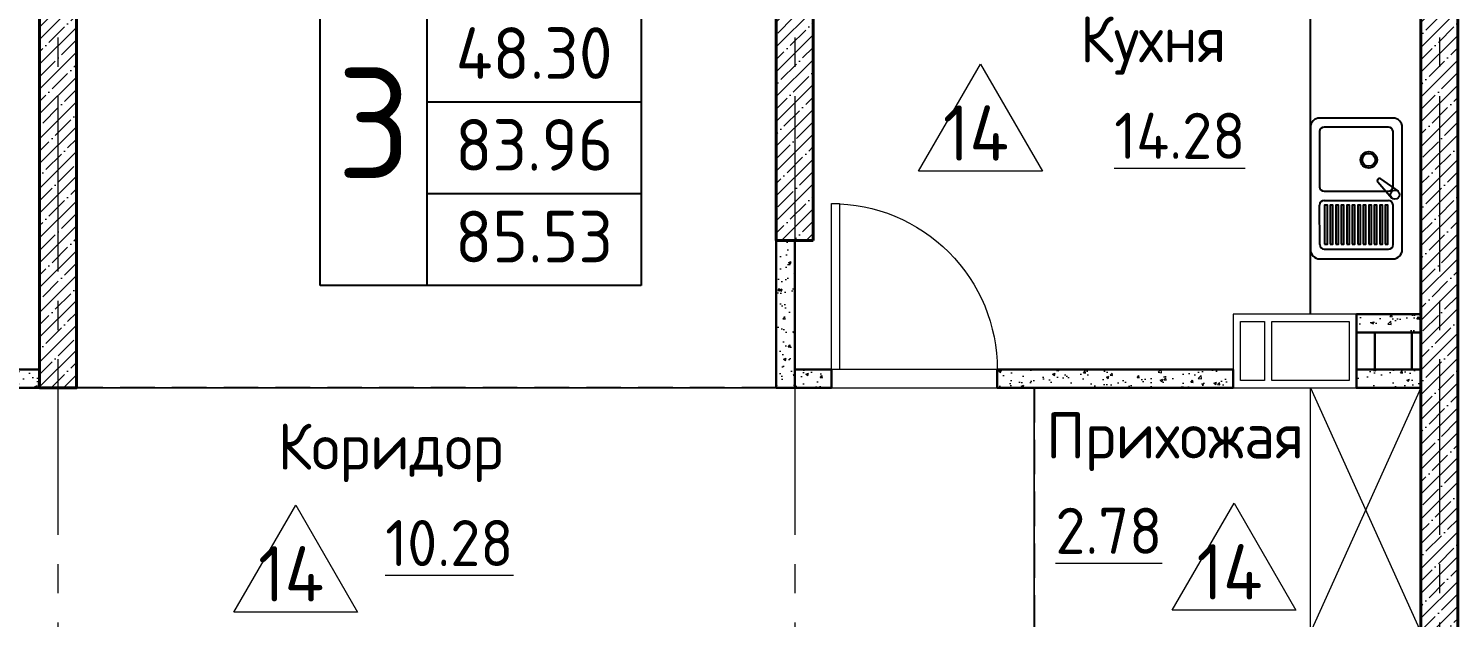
# Model space of a CAD drawing. Header units: millimetres. Extents: x -6427 to 93283, y -13 to 42012.
# Drawn here: x 17170 to 24917, y 29893 to 33089 of the extents above; entities that cross this region are included whole.
import ezdxf
from ezdxf.enums import TextEntityAlignment as Align

# ---------------------------------------------------------------- set-up
doc = ezdxf.new("R2010")
doc.units = ezdxf.units.MM
doc.linetypes.add('( Hidden )', pattern=[0.375, 0.25, -0.125])
doc.linetypes.add('CENTER2', pattern=[28.575, 19.05, -3.175, 3.175, -3.175])
doc.layers.get('Defpoints').update_dxf_attribs({"color": 6, "lineweight": 60})
for name, color, linetype, lineweight in [('АР_Вентблок', 94, 'Continuous', 20), ('АР_Газаблок 100мм', 24, 'Continuous', 30), ('АР_Дверь', 44, 'Continuous', 15), ('АР_Марка пола', 1, 'Continuous', 9), ('АР_Мебель', 253, 'Continuous', 0), ('АР_Монолит', 1, 'Continuous', 40), ('АР_Ось', 1, 'CENTER2', 5), ('АР_Отверстия', 1, 'Continuous', 30), ('АР_Помещение текст', 7, 'Continuous', 20), ('АР_Помещение-площадь', 7, 'Continuous', 5)]:
    doc.layers.add(name, color=color, linetype=linetype, lineweight=lineweight)
doc.layers.add('АР_Кухня', color=144, linetype='Continuous')
doc.layers.add('АР_Площади', color=2, linetype='Continuous', lineweight=15, plot=False)
doc.styles.add('Annotative', font='romans.shx', dxfattribs={"width": 0.75})
doc.styles.add('Common Павел', font='')
doc.styles.add('GOST', font='')
doc.styles.add('GOST Common_I', font='', dxfattribs={"height": 250})
doc.styles.get("Standard").update_dxf_attribs({"font": 'arial.ttf'})
doc.styles.get('Common Павел').set_extended_font_data('GOST Common')
doc.styles.get('GOST').set_extended_font_data('GOST 2.304 type A')
doc.styles.get('GOST Common_I').set_extended_font_data('GOST Common')
pattern_1 = [(50, (-99827.42, -105714.69), (145.747735, -12.75127), [15.24, -167.64]), (355, (-99827.42, -105714.7), (-28.19474, 152.84548), [12.192, -134.11247]), (100.451445, (-99815.27, -105715.76), (117.553, 140.0942), [12.95201, -142.4722]), (46.1842, (-99827.42, -105674.05), (216.86323, -33.63386), [22.86, -251.46]), (96.63556, (-99809.34, -105676.86), (189.9233, 197.9409), [19.42802, -213.70849]), (351.18415, (-99827.42, -105674.05), (189.9233, 197.9409), [18.28797, -201.16779]), (21, (-99807.1, -105684.21), (121.29151, -81.81216), [15.24, -167.64]), (326, (-99807.1, -105684.21), (49.44162, 147.35037), [12.192, -134.112]), (71.451445, (-99796.99, -105691.03), (170.73314, 65.53822), [12.95201, -142.47195]), (37.5, (-99827.416, -105714.694), (2.470883, 67.644031), [0, -132.4864, 0, -136.144, 0, -134.62]), (7.5, (-99827.42, -105714.694), (53.45573, 80.14446), [0, -77.6224, 0, -129.4384, 0, -51.308]), (327.5, (-99872.73, -105714.694), (108.472476, -4.582995), [0, -50.8, 0, -158.496, 0, -210.312]), (317.5, (-99893.05, -105714.69), (118.503345, 20.341193), [0, -66.04, 0, -105.2576, 0, -149.352])]
pattern_2 = [(45, (-99827.42, -105714.69), (-67.35192, 67.35192), []), (45, (-99760.06, -105714.69), (-67.35192, 67.35192), [119.0625, -23.8125, 0, -23.8125])]

# ---------------------------------------------------------------- blocks, each defined once
blk = doc.blocks.new('ventblok_400x670')
at = {"layer": 'АР_Вентблок', "lineweight": 20}
for points in [[(670, 0), (0, 0), (0, 400), (670, 400)], [(40, 40), (170, 40), (170, 360), (40, 360)], [(210, 360), (210, 40), (630, 40), (630, 360)]]:
    blk.add_lwpolyline(points, close=True, dxfattribs=at)
blk = doc.blocks.new('FT_AREA_TYPE_01')
at = {"color": 0, "linetype": 'ByBlock', "lineweight": -2}
for p, q in [((-10.5, 0), (-10.5, 18)), ((-10.5, 18), (10.5, 18)), ((-3.5, 0), (-3.5, 18)), ((10.5, 18), (10.5, 0)), ((-3.5, 12), (10.5, 12)), ((-3.5, 6), (10.5, 6)), ((10.5, 0), (-10.5, 0))]:
    blk.add_line(p, q, dxfattribs=at)
at = {"color": 0, "linetype": 'ByBlock', "lineweight": -2, "style": 'Annotative', "flags": 8}
for tag, height, p in [('ROOMS_AREA', 3, (3.5, 13.5)), ('ROOM_NUMBER', 4, (-7, 7)), ('COMMON_AREA', 3, (3.5, 7.5)), ('GRAND_COMMON_AREA', 3, (3.5, 1.5))]:
    blk.add_attdef(tag, text='', height=height, dxfattribs=at).set_placement(p, align=Align.CENTER)
blk = doc.blocks.new('RM_AREA')
at = {"linetype": 'ByBlock', "lineweight": -2}
for tag, p in [('ROOM_NAME', (0, 5)), ('AREA', (0, 0))]:
    blk.add_attdef(tag, text='', height=3, dxfattribs=at).set_placement(p, align=Align.CENTER)
blk = doc.blocks.new('*U28')
blk.add_lwpolyline([(0, 0), (0, -900), (43.75, -900), (43.75, 0)], close=True)
blk.add_arc((0, 0), 900, 270, 0)
at = {"layer": 'Defpoints', "color": 0, "lineweight": 15}
for p, q in [((0, 0), (0, 100)), ((900, 0), (900, 100))]:
    blk.add_line(p, q, dxfattribs=at)
blk = doc.blocks.new('A$Caf90f022')
at = {"layer": 'АР_Кухня'}
for p, q in [((550.2, 782.3), (151.6, 782.3)), ((101.8, 732.4), (101.8, 67.6)), ((151.6, 708.5), (151.6, 409.6)), ((525.3, 733.4), (176.5, 733.4)), ((550.2, 409.6), (550.2, 708.5)), ((600, 67.6), (600, 732.4)), ((467, 448.5), (468.5, 450.2)), ((467, 435.3), (544.2, 347.9)), ((481.7, 451.7), (577.4, 385.1)), ((152.1, 95.2), (151.6, 309.9)), ((176.5, 384.7), (525.3, 384.7)), ((176.5, 334.8), (525.3, 334.8)), ((550.7, 95.2), (550.2, 309.9)), ((151.6, 17.7), (550.2, 17.7)), ((177, 70.2), (525.7, 70.2))]:
    blk.add_line(p, q, dxfattribs=at)
for points in [[(179, 97), (193.9, 97), (193.9, 308.9), (179, 308.9)], [(208.9, 97), (223.8, 97), (223.8, 308.9), (208.9, 308.9)], [(238.8, 97), (253.7, 97), (253.7, 308.9), (238.8, 308.9)], [(268.7, 97), (283.6, 97), (283.6, 308.9), (268.7, 308.9)], [(298.6, 97), (313.5, 97), (313.5, 308.9), (298.6, 308.9)], [(328.5, 97), (343.4, 97), (343.4, 308.9), (328.5, 308.9)], [(358.4, 97), (373.3, 97), (373.3, 308.9), (358.4, 308.9)], [(388.3, 97), (403.2, 97), (403.2, 308.9), (388.3, 308.9)], [(418.1, 97), (433.1, 97), (433.1, 308.9), (418.1, 308.9)], [(448, 97), (463, 97), (463, 308.9), (448, 308.9)], [(477.9, 97), (492.9, 97), (492.9, 308.9), (477.9, 308.9)], [(507.8, 97), (522.8, 97), (522.8, 308.9), (507.8, 308.9)]]:
    blk.add_lwpolyline(points, close=True, dxfattribs=at)
for centre, radius in [((418.6, 555.1), 44.8), ((418.6, 555.1), 34.9), ((560.8, 366.5), 24.9)]:
    blk.add_circle(centre, radius, dxfattribs=at)
for centre, radius, start, end in [((151.6, 732.4), 49.8, 90, 180), ((550.2, 732.4), 49.8, 0, 90), ((176.5, 708.5), 24.9, 90, 180), ((525.3, 708.5), 24.9, 0, 90), ((176.5, 409.6), 24.9, 180, 270), ((474.5, 441.9), 9.96, 138.30883, 221.46605), ((476, 443.6), 9.96, 55.1516, 138.30883), ((525.3, 409.6), 24.9, 270, 0), ((176.5, 309.9), 24.9, 90, 180), ((525.3, 309.9), 24.9, 0, 90), ((177, 95.2), 24.9, 180, 270), ((525.7, 95.2), 24.9, 270, 0), ((151.6, 67.6), 49.8, 180, 270), ((550.2, 67.6), 49.8, 270, 0)]:
    blk.add_arc(centre, radius, start, end, dxfattribs=at)
blk = doc.blocks.new('A$C18cc7e04')
at = {"layer": 'АР_Отверстия', "color": 5}
blk.add_lwpolyline([(10450, -5770.1), (10750, -5770.1), (10750, -5570.1), (10450, -5570.1)], close=True, dxfattribs=at)
at = {"layer": 'АР_Отверстия'}
blk.add_lwpolyline([(10550, -5570.1), (10750, -5570.1), (10750, -5770.1), (10550, -5770.1)], close=True, dxfattribs=at)
blk = doc.blocks.new('*U30')
at = {"layer": 'АР_Мебель'}
blk.add_lwpolyline([(-331.8, 0), (993.2, 0), (993.2, 600), (-331.8, 600)], close=True, dxfattribs=at)
for points in [[(-331.8, 0), (993.2, 600)], [(-331.8, 600), (993.2, 0)]]:
    blk.add_lwpolyline(points, dxfattribs=at)

msp = doc.modelspace()

# ---------------------------------------------------------------- hatches: boundary and pattern name
at = {"layer": 'АР_Газаблок 100мм', "lineweight": 9, "transparency": 33554687}
h = msp.add_hatch(dxfattribs=at)
h.set_pattern_fill('AR-CONC', color=256, scale=0.8)
h.set_pattern_definition(pattern_1)
h.paths.add_polyline_path([(21229.7, 31138.7), (21329.7, 31138.7), (21329.7, 31938.7), (21229.7, 31938.7)])
h = msp.add_hatch(dxfattribs=at)
h.set_pattern_fill('AR-CONC', color=256, scale=0.8)
h.set_pattern_definition(pattern_1)
h.paths.add_polyline_path([(24379.7, 31538.7), (24379.7, 31438.7), (24729.7, 31438.7), (24729.7, 31538.7)])
at = {"layer": 'АР_Газаблок 100мм', "lineweight": 5}
h = msp.add_hatch(dxfattribs=at)
h.set_pattern_fill('AR-CONC', color=256, scale=0.8, style=0)
h.set_pattern_definition(pattern_1)
h.paths.add_polyline_path([(17029.7, 31138.8), (17029.7, 31238.8), (17229.7, 31238.7), (17229.7, 31138.7)])
h = msp.add_hatch(dxfattribs=at)
h.set_pattern_fill('AR-CONC', color=256, scale=0.8, style=0)
h.set_pattern_definition(pattern_1)
h.paths.add_polyline_path([(21529.7, 31138.8), (21529.7, 31238.8), (21329.7, 31238.7), (21329.7, 31138.7)])
at = {"layer": 'АР_Газаблок 100мм', "lineweight": 9, "transparency": 33554687}
h = msp.add_hatch(dxfattribs=at)
h.set_pattern_fill('AR-CONC', color=256, scale=0.8)
h.set_pattern_definition(pattern_1)
h.paths.add_polyline_path([(22429.7, 31238.7), (22429.7, 31138.7), (23709.7, 31138.7), (23709.7, 31238.7)])
h = msp.add_hatch(dxfattribs=at)
h.set_pattern_fill('AR-CONC', color=256, scale=0.8)
h.set_pattern_definition(pattern_1)
h.paths.add_polyline_path([(24379.7, 31238.7), (24379.7, 31138.7), (24729.7, 31138.7), (24729.7, 31238.7)])
at = {"layer": 'АР_Монолит', "lineweight": 0}
h = msp.add_hatch(dxfattribs=at)
h.set_pattern_fill('ANSI35', color=256, scale=15)
h.set_pattern_definition(pattern_2)
h.paths.add_polyline_path([(17229.7, 31138.7), (17429.7, 31138.7), (17429.7, 35788.7), (17229.7, 35788.7), (17229.7, 31238.7)])
h = msp.add_hatch(dxfattribs=at)
h.set_pattern_fill('ANSI35', color=256, scale=15)
h.set_pattern_definition(pattern_2)
h.paths.add_polyline_path([(21429.7, 31938.7), (21229.7, 31938.7), (21229.7, 35788.7), (21429.7, 35788.7)])
h = msp.add_hatch(dxfattribs=at)
h.set_pattern_fill('ANSI35', color=256, scale=15)
h.set_pattern_definition(pattern_2)
h.paths.add_polyline_path([(24929.7, 35788.7), (24729.7, 35788.7), (24729.7, 29538.7), (24929.7, 29538.7)])

# ---------------------------------------------------------------- linework, layer by layer
at = {"linetype": '( Hidden )', "ltscale": 750}
for points in [[(21229.7, 31138.7), (17429.7, 31138.7)], [(22629.7, 31138.7), (22629.7, 29813.7)]]:
    msp.add_lwpolyline(points, dxfattribs=at)
at = {"layer": 'АР_Газаблок 100мм', "lineweight": 30, "ltscale": 0.5}
for points in [[(21229.7, 31138.7), (21329.7, 31138.7), (21329.7, 31938.7), (21229.7, 31938.7)], [(24379.7, 31538.7), (24379.7, 31438.7), (24729.7, 31438.7), (24729.7, 31538.7)], [(17029.7, 31138.8), (17029.7, 31238.8), (17229.7, 31238.7), (17229.7, 31138.7)], [(21529.7, 31138.8), (21529.7, 31238.8), (21329.7, 31238.7), (21329.7, 31138.7)], [(22429.7, 31238.7), (22429.7, 31138.7), (23709.7, 31138.7), (23709.7, 31238.7)], [(24379.7, 31238.7), (24379.7, 31138.7), (24729.7, 31138.7), (24729.7, 31238.7)]]:
    msp.add_lwpolyline(points, close=True, dxfattribs=at)
at = {"layer": 'АР_Кухня'}
msp.add_lwpolyline([(24129.7, 31538.7), (24129.7, 35638.7), (24629.8, 35638.7)], dxfattribs=at)
at = {"layer": 'АР_Марка пола'}
for points in [[(22338.4, 32894.6), (22674.4, 32314.1), (22002.4, 32314.1), (22338.4, 32894.6)], [(18620.4, 30502.5), (18956.4, 29922), (18284.4, 29922), (18620.4, 30502.5)], [(23715.4, 30513.5), (24051.4, 29933), (23379.4, 29933), (23715.4, 30513.5)]]:
    msp.add_lwpolyline(points, dxfattribs=at)
at = {"layer": 'АР_Монолит'}
for points in [[(17229.7, 31138.7), (17429.7, 31138.7), (17429.7, 35788.7), (17229.7, 35788.7), (17229.7, 31238.7)], [(21429.7, 31938.7), (21229.7, 31938.7), (21229.7, 35788.7), (21429.7, 35788.7), (21429.7, 31938.7)]]:
    msp.add_lwpolyline(points, close=True, dxfattribs=at)
at = {"layer": 'АР_Монолит', "ltscale": 50}
msp.add_lwpolyline([(24929.7, 35788.7), (24729.7, 35788.7), (24729.7, 29538.7), (24929.7, 29538.7)], close=True, dxfattribs=at)
at = {"layer": 'АР_Ось', "ltscale": 50}
for points in [[(17329.7, 37008.9), (17329.7, 17380.9)], [(21329.7, 37008.9), (21329.7, 17380.9)], [(24829.7, 37008.9), (24829.7, 17380.9)]]:
    msp.add_lwpolyline(points, dxfattribs=at)
at = {"layer": 'АР_Площади'}
for points in [[(17429.7, 35638.7), (21229.7, 35638.7), (21229.7, 31138.7), (17429.7, 31138.7)], [(21429.7, 35638.7), (24729.7, 35638.7), (24729.7, 31538.7), (23709.7, 31538.7), (23709.7, 31238.7), (21329.7, 31238.7), (21329.7, 31938.7), (21429.7, 31938.7)], [(13979.7, 35588.7), (17229.7, 35588.7), (17229.7, 31238.7), (13979.7, 31238.7)], [(15929.7, 31138.7), (22629.7, 31138.7), (22629.7, 29813.7), (21229.7, 29813.7), (17229.7, 29813.7), (17229.7, 28738.7), (15929.7, 28738.7)], [(22629.7, 31138.7), (24729.7, 31138.7), (24729.7, 29813.7), (22629.7, 29813.7)]]:
    msp.add_lwpolyline(points, close=True, dxfattribs=at)

# ---------------------------------------------------------------- block references
at = {"layer": 'АР_Вентблок', "xscale": -1, "rotation": 180}
msp.add_blockref('ventblok_400x670', (23709.7, 31538.7), dxfattribs=at)
at = {"layer": 'АР_Дверь', "ltscale": 100, "xscale": -1, "rotation": 180.0002034414533}
msp.add_blockref('*U28', (21529.7, 31238.7), dxfattribs=at)
at = {"layer": 'АР_Кухня'}
msp.add_blockref('A$Caf90f022', (24028, 31821), dxfattribs=at)
at = {"layer": 'АР_Мебель', "xscale": -1, "rotation": 90}
msp.add_blockref('*U30', (24729.7, 30806.9), dxfattribs=at)
at = {"layer": 'АР_Отверстия'}
msp.add_blockref('A$C18cc7e04', (13929.7, 37008.9), dxfattribs=at)
msp.add_blockref('A$C18cc7e04', (13929.7, 37008.9), dxfattribs=at)
at = {"layer": 'АР_Помещение текст'}
ref = msp.add_blockref('RM_AREA', (26380, 33037.5), dxfattribs=dict(at, xscale=-50, yscale=50, zscale=50))
ref.add_attrib('ROOM_NAME', 'Кухня', dxfattribs={"height": 250, "style": 'GOST Common_I'}).set_placement((23275.6, 32905.7), align=Align.CENTER)
ref.add_attrib('AREA', '%%u14.28', dxfattribs={"layer": '0', "linetype": 'ByBlock', "lineweight": -2, "height": 250, "style": 'GOST Common_I'}).set_placement((23420.4, 32381.7), align=Align.CENTER)
ref = msp.add_blockref('RM_AREA', (21011, 30110), dxfattribs=dict(at, xscale=50, yscale=50, zscale=50))
ref.add_attrib('ROOM_NAME', 'Прихожая', dxfattribs={"height": 250, "style": 'GOST Common_I'}).set_placement((23395, 30755.3), align=Align.CENTER)
ref.add_attrib('AREA', '%%u2.78', dxfattribs={"layer": '0', "linetype": 'ByBlock', "lineweight": -2, "height": 250, "style": 'GOST Common_I'}).set_placement((23035.1, 30238.1), align=Align.CENTER)
ref = msp.add_blockref('RM_AREA', (16751.2, 30050.4), dxfattribs=dict(at, xscale=50, yscale=50, zscale=50))
ref.add_attrib('ROOM_NAME', 'Коридор', dxfattribs={"height": 250, "style": 'GOST Common_I'}).set_placement((19135.2, 30695.6), align=Align.CENTER)
ref.add_attrib('AREA', '%%u10.28', dxfattribs={"layer": '0', "linetype": 'ByBlock', "lineweight": -2, "height": 250, "style": 'GOST Common_I'}).set_placement((19454.4, 30171.6), align=Align.CENTER)
at = {"layer": 'АР_Помещение-площадь', "color": 1, "lineweight": 25}
ref = msp.add_blockref('FT_AREA_TYPE_01', (19624.2, 31695.1), dxfattribs=dict(at, xscale=83, yscale=83, zscale=83))
ref.add_attrib('ROOM_NUMBER', '3', dxfattribs={"layer": '0', "color": 1, "linetype": 'ByBlock', "lineweight": -2, "height": 600, "style": 'Common Павел'}).set_placement((19045.1, 32276.1), align=Align.CENTER)
ref.add_attrib('ROOMS_AREA', '48.30', dxfattribs={"layer": '0', "color": 1, "linetype": 'ByBlock', "lineweight": -2, "height": 280, "style": 'Common Павел'}).set_placement((19914.8, 32815.6), align=Align.CENTER)
ref.add_attrib('COMMON_AREA', '83.96', dxfattribs={"layer": '0', "color": 1, "linetype": 'ByBlock', "lineweight": -2, "height": 280, "style": 'Common Павел'}).set_placement((19915.9, 32317.6), align=Align.CENTER)
ref.add_attrib('GRAND_COMMON_AREA', '85.53', dxfattribs={"layer": '0', "color": 1, "linetype": 'ByBlock', "lineweight": -2, "height": 280, "style": 'Common Павел'}).set_placement((19914.5, 31819.6), align=Align.CENTER)

# ---------------------------------------------------------------- texts
at = {"layer": 'АР_Марка пола', "char_height": 300, "width": 1200, "attachment_point": 5, "style": 'GOST'}
for insert in [(22313.9, 32521.4), (18595.8, 30129.3), (23690.9, 30140.3)]:
    msp.add_mtext('{\\fGOST Common|b0|i0|c204|p34;14}', dxfattribs=dict(at, insert=insert))

doc.saveas('drawing.dxf')
